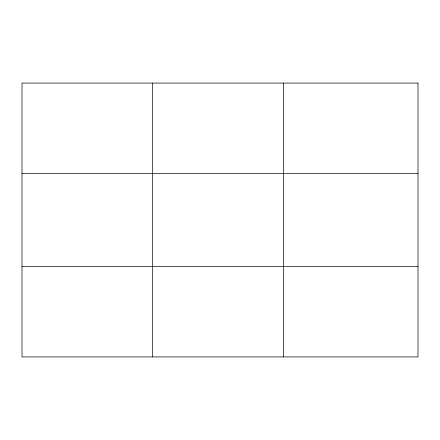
<?xml version="1.0" encoding="UTF-8"?>
<svg xmlns="http://www.w3.org/2000/svg" width="440" height="440" viewBox="0 0 440 440"><rect width="100%" height="100%" fill="white"/><g stroke="black" fill="none" stroke-linecap="round" stroke-linejoin="round"><path stroke-width="0.66" d="M152.68 83.078L152.68 356.923M283.36 83.078L283.36 356.923M22 173.448L418 173.448M22 266.552L418 266.552M418 83.078L418 356.923L22 356.923L22 83.078L418 83.078"/></g></svg>
